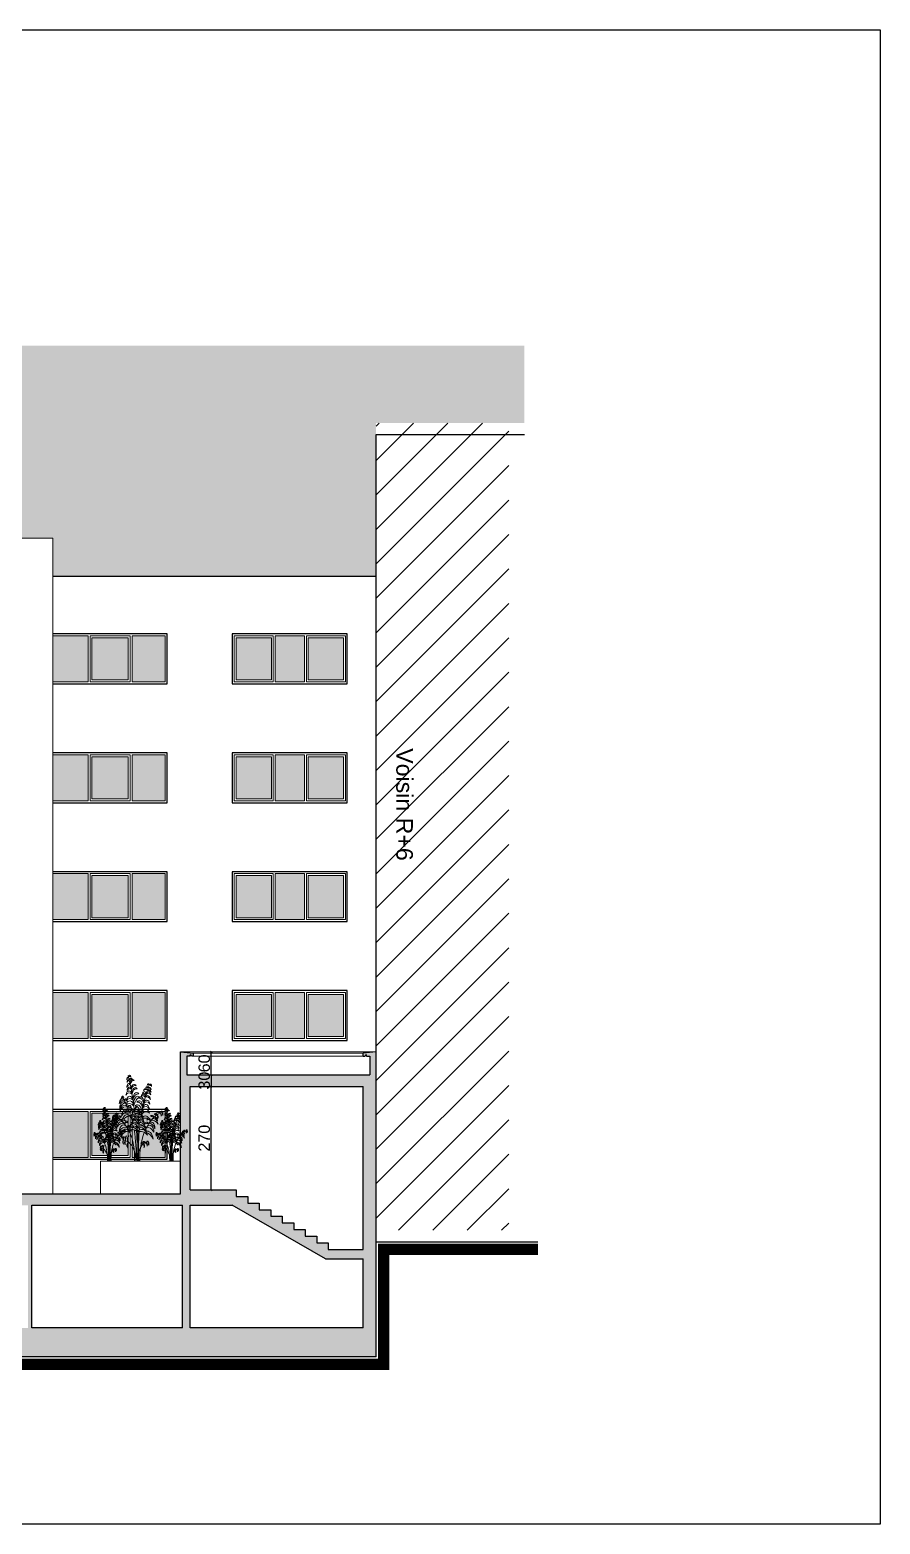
# Model space of a CAD drawing. Header units: millimetres. Extents: x 2804 to 3317, y 6834 to 7064.
# Drawn here: x 3050.51 to 3072.69, y 6985.87 to 7024.84 of the extents above; entities that cross this region are included whole.
import ezdxf

# ---------------------------------------------------------------- set-up
doc = ezdxf.new("R2010")
doc.units = ezdxf.units.MM
doc.header["$PDMODE"] = 1
for name, color, linetype, lineweight in [('cotation', 3, 'Continuous', 30), ('PREMER PLAN', 82, 'Continuous', 0), ('TopoAlt_T', 3, 'Continuous', 30), ('zin fenetre', 141, 'Continuous', 15), ('zin fin', 6, 'Continuous', 9), ('zin menuiserie', 150, 'Continuous', 5), ('Zin mur', 30, 'Continuous', 30)]:
    doc.layers.add(name, color=color, linetype=linetype, lineweight=lineweight)
doc.layers.add('zin hatch mur', color=8, linetype='Continuous')
doc.layers.add('zin texte', color=33, linetype='Continuous')
doc.styles.add('ARIAL', font='arial.ttf')
doc.styles.get("Standard").update_dxf_attribs({"font": 'arial.ttf'})
doc.dimstyles.new('cotation 100', dxfattribs={"dimtxt": 0.2, "dimasz": 0.04, "dimexe": 0, "dimexo": 0, "dimgap": 0.03, "dimtad": 1, "dimdec": 0, "dimlfac": 100, "dimdsep": 46, "dimtxsty": 'ARIAL', "dimblk": 'OBLIQUE', "dimcen": 0.09, "dimse1": 1, "dimse2": 1, "dimclrd": 256, "dimclre": 256, "dimclrt": 256, "dimadec": 3, "dimazin": 2, "dimtfac": 1, "dimtdec": 0, "dimtofl": 0, "dimtmove": 1, "dimatfit": 3, "dimfxl": 0, "dimtolj": 1, "dimtzin": 0, "dimlwd": -1, "dimlwe": -1, "dimarcsym": 0})

# ---------------------------------------------------------------- blocks, each defined once
blk = doc.blocks.new('BUIS2-EL')
at = {"color": 0, "linetype": 'ByBlock'}
blk.add_line((-0.203, 0.718), (-0.181, 0.703), dxfattribs=at)
for centre, radius, start, end in [((-0.173, 0.967), 0.0234, 68.5001, 208.6115), ((-0.159, 0.876), 0.0368, 43.6847, 192.4915), ((-0.137, 0.835), 0.0663, 85.7421, 150.4341), ((-0.153, 0.949), 0.0411, 106.1603, 170.9512), ((-0.165, 0.931), 0.0265, 59.668, 188.423), ((-0.14, 0.895), 0.0596, 100.4127, 147.6783), ((-0.151, 0.831), 0.0405, 28.2731, 177.08), ((-2.444, 0.09), 2.45, 10.3718, 21.9389), ((-0.14, 0.986), 0.0247, 24.0368, 175.2038), ((-0.131, 0.932), 0.0654, 78.1749, 121.0657), ((-0.116, 0.939), 0.0386, 52.227, 157.1593), ((-0.102, 0.887), 0.083, 83.0677, 126.3186), ((-0.085, 0.913), 0.0485, 50.9154, 193.8024), ((-0.063, 0.878), 0.0734, 83.5691, 161.1487), ((-0.056, 0.844), 0.0589, 48.6916, 173.6596), ((-0.037, 0.794), 0.0965, 78.434, 143.9172), ((1.455, 0.153), 1.426, 148.4487, 163.1879), ((0.194, 0.853), 0.0265, 23.4908, 152.2458), ((0.193, 0.81), 0.0596, 64.2355, 111.5012), ((0.22, 0.887), 0.0234, 32.3229, 172.4343), ((0.226, 0.861), 0.0411, 69.9831, 134.774), ((0.238, 0.831), 0.0386, 16.0498, 120.9822), ((0.258, 0.883), 0.0247, 347.8597, 139.0266), ((0.234, 0.834), 0.0654, 41.9977, 84.8886), ((-0.285, 0.679), 0.0569, 46.5081, 177.702), ((-0.249, 0.593), 0.128, 88.2099, 136.0002), ((-0.263, 0.633), 0.0693, 45.3982, 188.2853), ((-0.263, 0.726), 0.0445, 120.9496, 173.7809), ((-0.399, 0.813), 0.123, 318.1235, 336.607), ((-0.275, 0.747), 0.0202, 12.5265, 124.0418), ((-0.305, 0.671), 0.0954, 58.2072, 78.3611), ((-0.951, 0.109), 0.934, 33.6332, 44.5595), ((-0.219, 0.683), 0.053, 68.4883, 125.8552), ((-0.265, 0.546), 0.18, 71.366, 85.5056), ((-0.141, 0.628), 0.0846, 14.616, 155.4982), ((-0.153, 0.765), 0.0624, 23.0229, 165.91), ((-0.149, 0.711), 0.0944, 55.6767, 133.2562), ((-0.141, 0.696), 0.0693, 23.0229, 165.91), ((-0.136, 0.636), 0.105, 55.6767, 133.2562), ((-0.14, 0.782), 0.0729, 70.3305, 135.0226), ((-0.035, 0.804), 0.0624, 50.9154, 193.8024), ((-0.007, 0.759), 0.0944, 83.5691, 161.1487), ((-0.01, 0.74), 0.0693, 50.9154, 193.8024), ((0.022, 0.689), 0.105, 83.5691, 161.1487), ((0.02, 0.681), 0.0846, 61.3272, 202.2094), ((0.08, 0.613), 0.144, 98.0574, 165.4792), ((0.042, 0.644), 0.0693, 346.8458, 129.7328), ((0.011, 0.594), 0.105, 19.4995, 97.079), ((0.07, 0.697), 0.0624, 346.8458, 129.7328), ((0.042, 0.651), 0.0944, 19.4995, 97.079), ((0.121, 0.749), 0.0405, 7.5075, 156.3144), ((0.114, 0.698), 0.0729, 49.565, 114.257), ((0.141, 0.783), 0.0368, 7.5075, 156.3144), ((0.135, 0.737), 0.0663, 49.565, 114.257), ((0.171, 0.798), 0.0558, 50.9567, 142.0458), ((0.179, 0.727), 0.118, 76.6833, 116.3191), ((0.188, 0.659), 0.0624, 14.7382, 157.6252), ((0.185, 0.605), 0.0944, 47.392, 124.9715), ((0.205, 0.714), 0.0589, 12.5144, 137.4824), ((0.191, 0.662), 0.0965, 42.2568, 107.7401), ((0.223, 0.769), 0.0485, 14.7382, 157.6252), ((0.22, 0.728), 0.0734, 47.392, 124.9715), ((0.226, 0.787), 0.0574, 29.2779, 110.3739), ((0.433, 1.353), 0.56, 246.003, 253.6488), ((0.219, 0.781), 0.083, 46.8905, 90.1414), ((-0.429, 0.512), 0.0445, 149.3181, 202.1493), ((-0.59, 0.524), 0.123, 346.4919, 4.9755), ((-0.413, 0.472), 0.0569, 46.5081, 177.702), ((-0.45, 0.525), 0.0202, 40.8949, 152.4102), ((-0.44, 0.443), 0.0954, 86.5756, 106.7295), ((-0.529, 0.055), 0.484, 354.7797, 82.6513), ((-0.341, 0.505), 0.0336, 20.4187, 166.5772), ((-0.338, 0.451), 0.072, 67.0062, 119.9897), ((-0.236, 0.58), 0.105, 78.052, 155.6315), ((-0.242, 0.579), 0.0841, 42.5176, 167.4856), ((-0.222, 0.504), 0.138, 72.2599, 137.7432), ((-0.213, 0.525), 0.0868, 84.4259, 175.3339), ((-0.189, 0.438), 0.145, 71.2702, 139.6419), ((-0.186, 0.435), 0.118, 55.5261, 145.4817), ((-0.146, 0.326), 0.209, 82.5276, 122.1155), ((-0.139, 0.513), 0.118, 35.9389, 144.6487), ((-0.139, 0.397), 0.209, 62.9404, 117.6472), ((-0.148, 0.537), 0.144, 51.3462, 118.7679), ((-0.146, 0.623), 0.0368, 10.6845, 159.4913), ((-0.15, 0.577), 0.0663, 52.7419, 117.4339), ((-0.213, 0.525), 0.0868, 35.5782, 62.9493), ((-0.951, 0.109), 0.934, 22.7308, 32.041), ((-0.108, 0.563), 0.0368, 10.6845, 159.4913), ((-0.112, 0.517), 0.0663, 52.7419, 117.4339), ((-0.085, 0.52), 0.0368, 10.6845, 159.4913), ((-0.089, 0.474), 0.0663, 52.7419, 117.4339), ((-0.007, 0.495), 0.0448, 24.4979, 146.9087), ((-0.013, 0.427), 0.0978, 62.0339, 109.3727), ((0.074, 0.581), 0.118, 141.866, 179.4677), ((0.09, 0.54), 0.141, 129.6209, 162.333), ((0.001, 0.526), 0.0472, 32.6241, 141.3338), ((-0.002, 0.479), 0.0834, 59.6255, 114.3323), ((0.007, 0.583), 0.0846, 347.8896, 119.321), ((-0.053, 0.515), 0.144, 27.2397, 82.5908), ((-2.444, 0.09), 2.45, 9.906, 10.1779), ((0.018, 0.565), 0.0354, 50.7346, 141.3338), ((0.016, 0.531), 0.0626, 70.9842, 114.3323), ((1.269, 0.299), 1.254, 167.527, 183.2337), ((0.051, 0.576), 0.0202, 63.2426, 174.7578), ((0.091, 0.504), 0.0954, 108.9232, 129.0771), ((0.074, 0.471), 0.0589, 24.3555, 133.0653), ((0.067, 0.514), 0.0456, 19.9895, 126.0792), ((0.047, 0.448), 0.104, 52.4915, 93.5771), ((0.061, 0.565), 0.0202, 63.2426, 174.7578), ((0.101, 0.493), 0.0954, 108.9232, 129.0771), ((1.269, 0.299), 1.254, 166.8337, 167.0764), ((0.059, 0.583), 0.0111, 1.5455, 170.8062), ((0.052, 0.542), 0.0445, 13.5034, 66.3347), ((0.176, 0.646), 0.123, 210.6773, 229.1608), ((1.455, 0.153), 1.426, 164.0715, 164.7125), ((0.168, 0.532), 0.0846, 25.15, 156.8281), ((0.177, 0.441), 0.144, 61.8802, 125.433), ((0.163, 0.44), 0.0978, 48.0473, 124.0566), ((0.174, 0.602), 0.0693, 14.7382, 157.6252), ((0.17, 0.543), 0.105, 47.392, 124.9715), ((0.591, 0.056), 0.534, 100.0111, 141.7818), ((0.291, 0.486), 0.0574, 42.0299, 123.1259), ((0.369, 1.084), 0.56, 258.755, 266.4008), ((0.345, 0.47), 0.0558, 10.358, 101.4471), ((0.305, 0.411), 0.118, 36.0847, 75.7205), ((0.363, 0.544), 0.0247, 10.241, 161.4079), ((0.359, 0.49), 0.0654, 64.379, 107.2699), ((0.412, 0.553), 0.0359, 26.1398, 137.0714), ((0.402, 0.482), 0.0974, 63.9268, 99.2843), ((0.36, 0.518), 0.0411, 343.8351, 48.6259), ((0.386, 0.525), 0.0234, 306.1748, 86.2862), ((0.455, 0.55), 0.0215, 312.3886, 118.4875), ((0.441, 0.541), 0.0288, 347.5765, 83.2995), ((0.48, 0.573), 0.0202, 27.5898, 139.1051), ((0.47, 0.491), 0.0954, 73.2705, 93.4244), ((0.621, 0.572), 0.123, 175.0245, 193.5081), ((0.46, 0.56), 0.0445, 337.8507, 30.6819), ((-0.378, 0.385), 0.128, 88.2099, 136.0002), ((-0.358, 0.437), 0.0693, 45.3982, 188.2853), ((-0.331, 0.383), 0.105, 78.052, 155.6315), ((-0.304, 0.387), 0.0841, 42.5176, 167.4856), ((-0.284, 0.313), 0.138, 72.2599, 137.7432), ((-0.259, 0.35), 0.0846, 36.9913, 177.8734), ((-0.232, 0.263), 0.144, 73.7215, 141.1432), ((-0.27, 0.451), 0.053, 30.5815, 138.8563), ((-0.283, 0.308), 0.18, 70.9311, 98.5068), ((-0.216, 0.298), 0.0868, 35.5782, 175.3339), ((-0.192, 0.211), 0.145, 71.2702, 139.6419), ((-0.205, 0.439), 0.0368, 23.6856, 172.4925), ((-0.199, 0.394), 0.0663, 65.743, 130.435), ((-0.162, 0.397), 0.0301, 47.2752, 171.5055), ((-0.166, 0.377), 0.0353, 25.6252, 136.9856), ((-0.083, 0.286), 0.118, 32.6241, 141.3338), ((-0.09, 0.169), 0.209, 59.6255, 114.3323), ((-0.07, 0.347), 0.101, 28.1379, 145.8199), ((-0.076, 0.233), 0.188, 59.6255, 114.3323), ((-0.128, 0.359), 0.02, 144.0136, 210.1665), ((-0.123, 0.342), 0.0233, 49.8772, 162.7523), ((-0.162, 0.397), 0.0301, 353.5292, 28.4174), ((-0.128, 0.359), 0.02, 2.463, 58.8373), ((-0.046, 0.4), 0.0825, 32.6241, 141.3338), ((-0.051, 0.318), 0.146, 59.6255, 114.3323), ((-0.032, 0.441), 0.0707, 32.6241, 141.3338), ((-0.035, 0.371), 0.125, 59.6255, 114.3323), ((-0.951, 0.109), 0.934, 21.2426, 22.0818), ((-0.951, 0.109), 0.934, 18.2923, 19.4747), ((-0.951, 0.109), 0.934, 353.9769, 16.5621), ((-2.444, 0.09), 2.45, 9.1499, 9.5346), ((-2.444, 0.09), 2.45, 8.0523, 8.7235), ((-2.444, 0.09), 2.45, 6.7654, 7.5041), ((-2.444, 0.09), 2.45, 358.1531, 6.3649), ((0.096, 0.263), 0.118, 24.3555, 133.0653), ((0.074, 0.149), 0.209, 51.357, 106.0638), ((0.091, 0.317), 0.106, 24.3555, 133.0653), ((0.07, 0.214), 0.188, 51.357, 106.0638), ((0.073, 0.378), 0.0825, 18.2828, 126.9925), ((0.011, 0.179), 0.266, 58.0112, 87.2641), ((0.076, 0.427), 0.0707, 24.3555, 133.0653), ((0.062, 0.359), 0.125, 51.357, 106.0638), ((1.455, 0.153), 1.426, 171.8589, 185.7198), ((0.062, 0.413), 0.104, 51.357, 106.0638), ((1.455, 0.153), 1.426, 169.9983, 171.2795), ((1.455, 0.153), 1.426, 168.3834, 169.3671), ((1.455, 0.153), 1.426, 166.5994, 167.5651), ((1.455, 0.153), 1.426, 165.2304, 166.0157), ((0.147, 0.39), 0.0301, 168.9446, 194.4798), ((0.151, 0.345), 0.168, 71.4489, 101.4296), ((0.151, 0.37), 0.0353, 138.4927, 159.9599), ((0.147, 0.39), 0.0301, 122.0424, 122.9399), ((0.187, 0.412), 0.053, 41.1437, 149.4185), ((0.2, 0.268), 0.18, 81.4932, 109.0689), ((0.147, 0.39), 0.0301, 8.4945, 96.0523), ((0.151, 0.37), 0.0353, 43.0144, 93.6211), ((0.591, 0.056), 0.534, 143.0788, 144.6454), ((0.2, 0.242), 0.118, 11.5573, 105.4123), ((0.245, 0.344), 0.0846, 2.1266, 143.0087), ((0.217, 0.257), 0.144, 38.8568, 106.2785), ((0.228, 0.474), 0.0368, 7.5075, 156.3144), ((0.221, 0.429), 0.0663, 49.565, 114.257), ((0.276, 0.397), 0.0693, 351.7147, 134.6018), ((0.249, 0.344), 0.105, 24.3685, 101.948), ((0.326, 0.422), 0.0841, 12.5144, 137.4824), ((0.306, 0.348), 0.138, 42.2568, 107.7401), ((-0.254, 0.232), 0.0234, 121.4262, 261.5376), ((-0.25, 0.27), 0.0247, 76.963, 228.1299), ((-0.228, 0.237), 0.0411, 159.0864, 223.8773), ((-0.201, 0.245), 0.0654, 131.101, 173.9918), ((-0.259, 0.018), 0.234, 8.4073, 91.7387), ((-0.213, 0.225), 0.0265, 112.5941, 241.3491), ((-0.17, 0.223), 0.0596, 153.3388, 200.6045), ((-0.19, 0.269), 0.0386, 105.1531, 210.0855), ((-0.141, 0.248), 0.083, 135.9938, 179.2447), ((-0.159, 0.195), 0.0368, 96.6108, 245.4177), ((-0.148, 0.267), 0.0388, 103.8415, 246.7285), ((-0.113, 0.188), 0.0663, 138.6682, 203.3603), ((-0.114, 0.264), 0.0588, 136.4952, 214.0748), ((0.216, 0.033), 0.202, 87.9392, 186.0875), ((0.591, 0.056), 0.534, 147.1691, 184.8369), ((0.099, 0.208), 0.0247, 10.241, 161.4079), ((0.095, 0.153), 0.0654, 64.379, 107.2699), ((0.138, 0.205), 0.0359, 26.1398, 137.0714), ((0.128, 0.134), 0.0974, 63.9268, 99.2843), ((0.122, 0.189), 0.0234, 306.1748, 86.2862), ((0.096, 0.181), 0.0411, 343.8351, 48.6259), ((0.153, 0.136), 0.209, 91.8896, 93.2656), ((0.181, 0.202), 0.0215, 312.3886, 118.4875), ((0.167, 0.193), 0.0288, 347.5765, 83.2995), ((0.153, 0.136), 0.209, 38.5588, 81.4224), ((0.206, 0.225), 0.0202, 27.5898, 139.1051), ((0.196, 0.143), 0.0954, 73.2705, 93.4244), ((0.346, 0.224), 0.123, 175.0245, 193.5081), ((0.186, 0.212), 0.0445, 337.8507, 30.6819)]:
    blk.add_arc(centre, radius, start, end, dxfattribs=at)
blk = doc.blocks.new('PLANT1CO')
at = {"xscale": 45, "yscale": 75, "zscale": 45}
blk.add_blockref('BUIS2-EL', (-2.6, -0.8), dxfattribs=at)
blk = doc.blocks.new('_Oblique')
at = {"color": 0, "linetype": 'ByBlock', "lineweight": -2}
blk.add_line((-0.5, -0.5), (0.5, 0.5), dxfattribs=at)
blk = doc.blocks.new('*D541')
at = {"layer": 'cotation', "transparency": 16777216}
blk.add_line((3055.243, 6994.587), (3055.243, 6997.287), dxfattribs=at)
at = {"layer": 'Defpoints', "color": 0, "transparency": 16777216}
for p in [(3055.243, 6997.287), (3056.123, 6997.287), (3055.292, 6994.587)]:
    blk.add_point(p, dxfattribs=at)
at = {"layer": 'cotation', "transparency": 16777216, "xscale": 0.04, "yscale": 0.04, "zscale": 0.04}
for p, rotation in [((3055.243, 6997.287), 90), ((3055.243, 6994.587), 270)]:
    blk.add_blockref('_Oblique', p, dxfattribs=dict(at, rotation=rotation))
at = {"layer": 'cotation', "transparency": 16777216, "insert": (3055.06, 6995.937), "char_height": 0.3, "attachment_point": 5, "rotation": 90, "style": 'ARIAL'}
blk.add_mtext('\\A1;270', dxfattribs=at)
blk = doc.blocks.new('*D542')
at = {"layer": 'cotation', "transparency": 16777216}
blk.add_line((3055.243, 6997.587), (3055.243, 6998.187), dxfattribs=at)
at = {"layer": 'Defpoints', "color": 0, "transparency": 16777216}
for p in [(3055.243, 6998.187), (3055.632, 6998.187), (3055.632, 6997.587)]:
    blk.add_point(p, dxfattribs=at)
at = {"layer": 'cotation', "transparency": 16777216, "xscale": 0.04, "yscale": 0.04, "zscale": 0.04}
for p, rotation in [((3055.243, 6998.187), 90), ((3055.243, 6997.587), 270)]:
    blk.add_blockref('_Oblique', p, dxfattribs=dict(at, rotation=rotation))
at = {"layer": 'cotation', "transparency": 16777216, "insert": (3055.06, 6997.887), "char_height": 0.3, "attachment_point": 5, "rotation": 90, "style": 'ARIAL'}
blk.add_mtext('\\A1;60', dxfattribs=at)
blk = doc.blocks.new('*D946')
at = {"layer": 'cotation', "transparency": 16777216}
blk.add_line((3055.243, 6997.587), (3055.243, 6997.287), dxfattribs=at)
at = {"layer": 'Defpoints', "color": 0, "transparency": 16777216}
for p in [(3055.632, 6997.587), (3054.692, 6997.287), (3055.243, 6997.287)]:
    blk.add_point(p, dxfattribs=at)
at = {"layer": 'cotation', "transparency": 16777216, "xscale": 0.04, "yscale": 0.04, "zscale": 0.04}
for p, rotation in [((3055.243, 6997.587), 90), ((3055.243, 6997.287), 270)]:
    blk.add_blockref('_Oblique', p, dxfattribs=dict(at, rotation=rotation))
at = {"layer": 'cotation', "transparency": 16777216, "insert": (3055.06, 6997.437), "char_height": 0.3, "attachment_point": 5, "rotation": 90, "style": 'ARIAL'}
blk.add_mtext('\\A1;30', dxfattribs=at)

msp = doc.modelspace()

# ---------------------------------------------------------------- hatches: boundary and pattern name
at = {"layer": 'cotation'}
h = msp.add_hatch(color=256, dxfattribs=at)
h.dxf.hatch_style = 1
h.set_gradient(color1=(213, 218, 220), tint=1, name='CURVED')
h.paths.add_polyline_path([(3059.541, 7010.587), (3059.541, 7014.587), (3063.411, 7014.587), (3063.411, 7016.603), (3029.587, 7016.603), (3029.587, 7003.014), (3035.204, 7003.014), (3035.204, 7010.587), (3043.033, 7010.587), (3043.033, 7011.587), (3051.114, 7011.587), (3051.114, 7010.587)])
at = {"layer": 'zin fenetre'}
h = msp.add_hatch(color=123, dxfattribs=at)
h.dxf.hatch_style = 1
h.set_gradient(color1=(98, 178, 178), color2=(184, 237, 255), tint=1, name='INVCURVED')
h.paths.add_polyline_path([(3058.691, 7008.987), (3057.773, 7008.987), (3057.773, 7007.887), (3058.691, 7007.887)])
h.paths.add_polyline_path([(3057.673, 7009.037), (3056.91, 7009.037), (3056.91, 7007.837), (3057.673, 7007.837)])
h.paths.add_polyline_path([(3056.81, 7008.987), (3055.891, 7008.987), (3055.891, 7007.887), (3056.81, 7007.887)])
h.paths.add_polyline_path([(3053.075, 7008.987), (3052.131, 7008.987), (3052.131, 7007.887), (3053.075, 7007.887)])
h.paths.add_polyline_path([(3052.031, 7009.037), (3051.114, 7009.037), (3051.114, 7007.837), (3052.031, 7007.837)])
h.paths.add_polyline_path([(3054.041, 7007.837), (3054.041, 7009.037), (3053.175, 7009.037), (3053.175, 7007.837)])
h = msp.add_hatch(color=123, dxfattribs=at)
h.dxf.hatch_style = 1
h.set_gradient(color1=(98, 178, 178), color2=(184, 237, 255), tint=1, name='INVCURVED')
h.paths.add_polyline_path([(3058.691, 7005.887), (3057.773, 7005.887), (3057.773, 7004.787), (3058.691, 7004.787)])
h.paths.add_polyline_path([(3057.673, 7005.937), (3056.91, 7005.937), (3056.91, 7004.737), (3057.673, 7004.737)])
h.paths.add_polyline_path([(3056.81, 7005.887), (3055.911, 7005.887), (3055.911, 7004.787), (3056.81, 7004.787)])
h.paths.add_polyline_path([(3054.041, 7005.937), (3053.175, 7005.937), (3053.175, 7004.737), (3054.041, 7004.737)])
h.paths.add_polyline_path([(3053.075, 7005.887), (3052.131, 7005.887), (3052.131, 7004.787), (3053.075, 7004.787)])
h.paths.add_polyline_path([(3052.031, 7005.937), (3051.114, 7005.937), (3051.114, 7004.737), (3052.031, 7004.737)])
h = msp.add_hatch(color=123, dxfattribs=at)
h.dxf.hatch_style = 1
h.set_gradient(color1=(98, 178, 178), color2=(184, 237, 255), tint=1, name='INVCURVED')
h.paths.add_polyline_path([(3058.691, 7002.787), (3057.773, 7002.787), (3057.773, 7001.687), (3058.691, 7001.687)])
h.paths.add_polyline_path([(3057.673, 7002.837), (3056.91, 7002.837), (3056.91, 7001.637), (3057.673, 7001.637)])
h.paths.add_polyline_path([(3056.81, 7002.787), (3055.891, 7002.787), (3055.891, 7001.687), (3056.81, 7001.687)])
h.paths.add_polyline_path([(3054.041, 7002.837), (3053.175, 7002.837), (3053.175, 7001.637), (3054.041, 7001.637)])
h.paths.add_polyline_path([(3053.075, 7002.787), (3052.131, 7002.787), (3052.131, 7001.687), (3053.075, 7001.687)])
h.paths.add_polyline_path([(3052.031, 7002.837), (3051.114, 7002.837), (3051.114, 7001.637), (3052.031, 7001.637)])
h = msp.add_hatch(color=123, dxfattribs=at)
h.dxf.hatch_style = 1
h.set_gradient(color1=(98, 178, 178), color2=(184, 237, 255), tint=1, name='INVCURVED')
h.paths.add_polyline_path([(3058.691, 6999.687), (3057.773, 6999.687), (3057.773, 6998.587), (3058.691, 6998.587)])
h.paths.add_polyline_path([(3057.673, 6999.737), (3056.91, 6999.737), (3056.91, 6998.537), (3057.673, 6998.537)])
h.paths.add_polyline_path([(3055.891, 6998.587), (3056.81, 6998.587), (3056.81, 6999.687), (3055.891, 6999.687)])
h.paths.add_polyline_path([(3054.041, 6999.737), (3053.175, 6999.737), (3053.175, 6998.537), (3054.041, 6998.537)])
h.paths.add_polyline_path([(3052.131, 6998.587), (3053.075, 6998.587), (3053.075, 6999.687), (3052.131, 6999.687)])
h.paths.add_polyline_path([(3052.031, 6999.737), (3051.114, 6999.737), (3051.114, 6998.537), (3052.031, 6998.537)])
h.paths.add_polyline_path([(3052.031, 6996.637), (3051.114, 6996.637), (3051.114, 6995.437), (3052.031, 6995.437)])
h.paths.add_polyline_path([(3052.131, 6996.587), (3053.075, 6996.587), (3053.075, 6995.487), (3052.131, 6995.487)])
h.paths.add_polyline_path([(3054.041, 6996.637), (3053.175, 6996.637), (3053.175, 6995.437), (3054.041, 6995.437)])
at = {"layer": 'zin fin'}
h = msp.add_hatch(dxfattribs=at)
h.set_pattern_fill('ANSI31', color=256, scale=0.2)
h.set_pattern_definition([(45, (176.6154, -319.9305), (-0.449012806, 0.449012806), [])])
h.paths.add_polyline_path([(3063, 7014.587), (3059.541, 7014.587), (3059.541, 6993.537), (3063, 6993.537)])
at = {"layer": 'zin hatch mur'}
h = msp.add_hatch(color=256, dxfattribs=at)
h.dxf.hatch_style = 1
h.paths.add_polyline_path([(3054.692, 6994.587), (3054.692, 6997.287), (3059.206, 6997.287), (3059.206, 6993.037), (3058.292, 6993.037), (3058.292, 6993.21), (3057.992, 6993.21), (3057.992, 6993.382), (3057.692, 6993.382), (3057.692, 6993.554), (3057.392, 6993.554), (3057.392, 6993.726), (3057.092, 6993.726), (3057.092, 6993.899), (3056.792, 6993.899), (3056.792, 6994.071), (3056.492, 6994.071), (3056.492, 6994.243), (3056.192, 6994.243), (3056.192, 6994.415), (3055.892, 6994.415), (3055.892, 6994.587)], flags=16)
h.paths.add_polyline_path([(3054.692, 6994.187), (3055.786, 6994.187), (3058.225, 6992.787), (3059.206, 6992.787), (3059.206, 6990.987), (3054.692, 6990.987)], flags=16)
h.paths.add_polyline_path([(3054.492, 6994.187), (3054.492, 6990.987), (3050.561, 6990.987), (3050.561, 6994.187)], flags=16)
h.paths.add_polyline_path([(3042.098, 6994.487), (3040.178, 6994.487), (3040.178, 6997.287), (3042.098, 6997.287)], flags=16)
h.paths.add_polyline_path([(3042.011, 6997.587), (3040.311, 6997.587), (3040.311, 7000.387), (3042.011, 7000.387)], flags=16)
h.paths.add_polyline_path([(3042.011, 7000.687), (3040.311, 7000.687), (3040.311, 7003.487), (3042.011, 7003.487)], flags=16)
h.paths.add_polyline_path([(3040.161, 6993.087), (3040.161, 6990.987), (3035.587, 6990.987), (3035.587, 6993.087)], flags=16)
h.paths.add_polyline_path([(3042.011, 7003.787), (3040.311, 7003.787), (3040.311, 7006.587), (3042.011, 7006.587)], flags=16)
edge = h.paths.add_edge_path()
edge.add_line((3040.078, 6993.387), (3035.204, 6993.387))
edge.add_line((3035.204, 6993.387), (3035.204, 6990.237))
edge.add_line((3035.204, 6990.237), (3059.541, 6990.237))
edge.add_line((3059.541, 6990.237), (3059.541, 6998.187))
edge.add_line((3059.541, 6998.187), (3059.207, 6998.15))
edge.add_line((3059.207, 6998.15), (3059.207, 6998.075))
edge.add_line((3059.207, 6998.075), (3059.257, 6998.075))
edge.add_arc((3059.292, 6998.075), 0.035, 90, 180, ccw=False)
edge.add_line((3059.292, 6998.11), (3059.292, 6998.075))
edge.add_line((3059.292, 6998.075), (3059.382, 6998.075))
edge.add_line((3059.382, 6998.075), (3059.382, 6997.587))
edge.add_line((3059.382, 6997.587), (3054.601, 6997.587))
edge.add_line((3054.601, 6997.587), (3054.601, 6998.075))
edge.add_line((3054.601, 6998.075), (3054.691, 6998.075))
edge.add_line((3054.691, 6998.075), (3054.691, 6998.11))
edge.add_arc((3054.691, 6998.075), 0.035, 0, 90, ccw=False)
edge.add_line((3054.726, 6998.075), (3054.776, 6998.075))
edge.add_line((3054.776, 6998.075), (3054.776, 6998.15))
edge.add_line((3054.776, 6998.15), (3054.442, 6998.187))
edge.add_line((3054.442, 6998.187), (3054.442, 6994.487))
edge.add_line((3054.442, 6994.487), (3049.395, 6994.487))
edge.add_line((3049.395, 6994.487), (3049.395, 6994.587))
edge.add_line((3049.395, 6994.587), (3049.195, 6994.587))
edge.add_line((3049.195, 6994.587), (3049.195, 6994.187))
edge.add_line((3049.195, 6994.187), (3050.461, 6994.187))
edge.add_line((3050.461, 6994.187), (3050.461, 6990.987))
edge.add_line((3050.461, 6990.987), (3040.261, 6990.987))
edge.add_line((3040.261, 6990.987), (3040.261, 6994.187))
edge.add_line((3040.261, 6994.187), (3048.195, 6994.187))
edge.add_line((3048.195, 6994.187), (3048.195, 6995.187))
edge.add_line((3048.195, 6995.187), (3049.395, 6995.187))
edge.add_line((3049.395, 6995.187), (3049.395, 6995.337))
edge.add_line((3049.395, 6995.337), (3047.895, 6995.337))
edge.add_line((3047.895, 6995.337), (3047.895, 6995.237))
edge.add_line((3047.895, 6995.237), (3047.995, 6995.237))
edge.add_line((3047.995, 6995.237), (3047.995, 6994.487))
edge.add_line((3047.995, 6994.487), (3045.386, 6994.487))
edge.add_line((3045.386, 6994.487), (3045.386, 6995.237))
edge.add_line((3045.386, 6995.237), (3045.486, 6995.237))
edge.add_line((3045.486, 6995.237), (3045.486, 6995.337))
edge.add_line((3045.486, 6995.337), (3045.286, 6995.337))
edge.add_line((3045.286, 6995.337), (3045.286, 6995.387))
edge.add_line((3045.286, 6995.387), (3044.936, 6995.387))
edge.add_line((3044.936, 6995.387), (3044.936, 6994.487))
edge.add_line((3044.936, 6994.487), (3042.198, 6994.487))
edge.add_line((3042.198, 6994.487), (3042.198, 6997.287))
edge.add_line((3042.198, 6997.287), (3044.936, 6997.287))
edge.add_line((3044.936, 6997.287), (3044.936, 6996.687))
edge.add_line((3044.936, 6996.687), (3045.286, 6996.687))
edge.add_line((3045.286, 6996.687), (3045.286, 6998.487))
edge.add_line((3045.286, 6998.487), (3044.936, 6998.487))
edge.add_line((3044.936, 6998.487), (3044.936, 6997.587))
edge.add_line((3044.936, 6997.587), (3042.111, 6997.587))
edge.add_line((3042.111, 6997.587), (3042.111, 7000.387))
edge.add_line((3042.111, 7000.387), (3044.936, 7000.387))
edge.add_line((3044.936, 7000.387), (3044.936, 6999.787))
edge.add_line((3044.936, 6999.787), (3045.286, 6999.787))
edge.add_line((3045.286, 6999.787), (3045.286, 7001.587))
edge.add_line((3045.286, 7001.587), (3044.936, 7001.587))
edge.add_line((3044.936, 7001.587), (3044.936, 7000.687))
edge.add_line((3044.936, 7000.687), (3042.111, 7000.687))
edge.add_line((3042.111, 7000.687), (3042.111, 7003.487))
edge.add_line((3042.111, 7003.487), (3044.936, 7003.487))
edge.add_line((3044.936, 7003.487), (3044.936, 7002.887))
edge.add_line((3044.936, 7002.887), (3045.286, 7002.887))
edge.add_line((3045.286, 7002.887), (3045.286, 7004.687))
edge.add_line((3045.286, 7004.687), (3044.936, 7004.687))
edge.add_line((3044.936, 7004.687), (3044.936, 7003.787))
edge.add_line((3044.936, 7003.787), (3042.111, 7003.787))
edge.add_line((3042.111, 7003.787), (3042.111, 7006.587))
edge.add_line((3042.111, 7006.587), (3044.936, 7006.587))
edge.add_line((3044.936, 7006.587), (3044.936, 7005.987))
edge.add_line((3044.936, 7005.987), (3045.286, 7005.987))
edge.add_line((3045.286, 7005.987), (3045.286, 7008.087))
edge.add_line((3045.286, 7008.087), (3044.952, 7008.05))
edge.add_line((3044.952, 7008.05), (3044.952, 7007.975))
edge.add_line((3044.952, 7007.975), (3045.002, 7007.975))
edge.add_arc((3045.037, 7007.975), 0.035, 90, 180, ccw=False)
edge.add_line((3045.037, 7008.01), (3045.037, 7007.975))
edge.add_line((3045.037, 7007.975), (3045.127, 7007.975))
edge.add_line((3045.127, 7007.975), (3045.127, 7006.887))
edge.add_line((3045.127, 7006.887), (3035.364, 7006.887))
edge.add_line((3035.364, 7006.887), (3035.364, 7007.975))
edge.add_line((3035.364, 7007.975), (3035.454, 7007.975))
edge.add_line((3035.454, 7007.975), (3035.454, 7008.01))
edge.add_arc((3035.454, 7007.975), 0.035, 0, 90, ccw=False)
edge.add_line((3035.489, 7007.975), (3035.539, 7007.975))
edge.add_line((3035.539, 7007.975), (3035.539, 7008.05))
edge.add_line((3035.539, 7008.05), (3035.204, 7008.087))
edge.add_line((3035.204, 7008.087), (3035.204, 7006.587))
edge.add_line((3035.204, 7006.587), (3040.211, 7006.587))
edge.add_line((3040.211, 7006.587), (3040.211, 7003.787))
edge.add_line((3040.211, 7003.787), (3035.904, 7003.787))
edge.add_line((3035.904, 7003.787), (3035.904, 7003.887))
edge.add_line((3035.904, 7003.887), (3035.654, 7003.887))
edge.add_line((3035.654, 7003.887), (3035.654, 7003.487))
edge.add_line((3035.654, 7003.487), (3040.211, 7003.487))
edge.add_line((3040.211, 7003.487), (3040.211, 7000.687))
edge.add_line((3040.211, 7000.687), (3035.904, 7000.687))
edge.add_line((3035.904, 7000.687), (3035.904, 7000.787))
edge.add_line((3035.904, 7000.787), (3035.654, 7000.787))
edge.add_line((3035.654, 7000.787), (3035.654, 7000.387))
edge.add_line((3035.654, 7000.387), (3040.211, 7000.387))
edge.add_line((3040.211, 7000.387), (3040.211, 6997.587))
edge.add_line((3040.211, 6997.587), (3035.904, 6997.587))
edge.add_line((3035.904, 6997.587), (3035.904, 6997.687))
edge.add_line((3035.904, 6997.687), (3035.654, 6997.687))
edge.add_line((3035.654, 6997.687), (3035.654, 6997.287))
edge.add_line((3035.654, 6997.287), (3040.078, 6997.287))
edge.add_line((3040.078, 6997.287), (3040.078, 6993.387))

# ---------------------------------------------------------------- linework, layer by layer
at = {"layer": 'cotation'}
for p, q in [((3059.541, 7010.587), (3059.541, 7014.287)), ((3059.541, 7014.287), (3063.411, 7014.287)), ((3059.541, 7010.587), (3051.114, 7010.587)), ((3059.541, 6998.187), (3059.541, 7010.587))]:
    msp.add_line(p, q, dxfattribs=at)
for points in [[(3051.114, 7007.787), (3054.091, 7007.787), (3054.091, 7009.087), (3051.114, 7009.087)], [(3051.114, 7004.687), (3054.091, 7004.687), (3054.091, 7005.987), (3051.114, 7005.987)], [(3051.114, 7001.587), (3054.091, 7001.587), (3054.091, 7002.887), (3051.114, 7002.887)], [(3051.114, 6998.487), (3054.091, 6998.487), (3054.091, 6999.787), (3051.114, 6999.787)], [(3051.114, 6995.387), (3054.091, 6995.387), (3054.091, 6996.687), (3051.114, 6996.687)]]:
    msp.add_lwpolyline(points, dxfattribs=at)
for points in [[(3058.791, 7009.087), (3055.791, 7009.087), (3055.791, 7007.787), (3058.791, 7007.787)], [(3058.791, 7005.987), (3055.791, 7005.987), (3055.791, 7004.687), (3058.791, 7004.687)], [(3058.791, 7002.887), (3055.791, 7002.887), (3055.791, 7001.587), (3058.791, 7001.587)], [(3058.791, 6999.787), (3055.791, 6999.787), (3055.791, 6998.487), (3058.791, 6998.487)]]:
    msp.add_lwpolyline(points, close=True, dxfattribs=at)
at = {"layer": 'TopoAlt_T'}
msp.add_lwpolyline([(3072.688, 6985.872), (3016.458, 6985.872), (3016.458, 7024.842), (3072.688, 7024.842)], close=True, dxfattribs=at)
at = {"layer": 'zin fin'}
for p, q in [((3051.114, 7011.587), (3043.033, 7011.587)), ((3051.114, 6994.487), (3051.114, 7011.587)), ((3059.541, 6998.187), (3054.442, 6998.187)), ((3054.776, 6998.15), (3059.207, 6998.15)), ((3059.207, 6998.075), (3054.776, 6998.075)), ((3052.354, 6995.337), (3052.354, 6994.487)), ((3052.354, 6995.337), (3054.442, 6995.337))]:
    msp.add_line(p, q, dxfattribs=at)
at = {"layer": 'zin menuiserie'}
for p, q in [((3052.031, 7009.037), (3052.031, 7007.837)), ((3052.081, 7009.037), (3052.081, 7007.837)), ((3053.125, 7009.037), (3053.125, 7007.837)), ((3053.175, 7009.037), (3053.175, 7007.837)), ((3054.041, 7009.037), (3054.041, 7007.837)), ((3056.86, 7009.037), (3056.86, 7007.837)), ((3056.91, 7009.037), (3056.91, 7007.837)), ((3057.673, 7009.037), (3057.673, 7007.837)), ((3057.723, 7009.037), (3057.723, 7007.837)), ((3052.031, 7005.937), (3052.031, 7004.737)), ((3052.081, 7005.937), (3052.081, 7004.737)), ((3053.125, 7005.937), (3053.125, 7004.737)), ((3053.175, 7005.937), (3053.175, 7004.737)), ((3056.86, 7005.937), (3056.86, 7004.737)), ((3056.91, 7005.937), (3056.91, 7004.737)), ((3057.673, 7005.937), (3057.673, 7004.737)), ((3057.723, 7005.937), (3057.723, 7004.737)), ((3052.031, 7002.837), (3052.031, 7001.637)), ((3052.081, 7002.837), (3052.081, 7001.637)), ((3053.125, 7002.837), (3053.125, 7001.637)), ((3053.175, 7002.837), (3053.175, 7001.637)), ((3054.041, 7002.837), (3054.041, 7001.637)), ((3056.86, 7002.837), (3056.86, 7001.637)), ((3056.91, 7002.837), (3056.91, 7001.637)), ((3057.673, 7002.837), (3057.673, 7001.637)), ((3057.723, 7002.837), (3057.723, 7001.637)), ((3052.031, 6999.737), (3052.031, 6998.537)), ((3052.081, 6999.737), (3052.081, 6998.537)), ((3053.125, 6999.737), (3053.125, 6998.537)), ((3053.175, 6999.737), (3053.175, 6998.537)), ((3054.041, 6999.737), (3054.041, 6998.537)), ((3056.86, 6999.737), (3056.86, 6998.537)), ((3056.91, 6999.737), (3056.91, 6998.537)), ((3057.673, 6999.737), (3057.673, 6998.537)), ((3057.723, 6999.737), (3057.723, 6998.537)), ((3052.031, 6996.637), (3052.031, 6995.437)), ((3052.081, 6996.637), (3052.081, 6995.437)), ((3053.125, 6996.637), (3053.125, 6995.437)), ((3053.175, 6996.637), (3053.175, 6995.437)), ((3054.041, 6996.637), (3054.041, 6995.437))]:
    msp.add_line(p, q, dxfattribs=at)
for points in [[(3052.031, 7009.037), (3051.114, 7009.037)], [(3053.125, 7009.037), (3052.081, 7009.037)], [(3054.041, 7009.037), (3053.175, 7009.037)], [(3056.86, 7009.037), (3055.841, 7009.037), (3055.841, 7007.837), (3056.86, 7007.837)], [(3057.673, 7009.037), (3056.91, 7009.037)], [(3057.723, 7007.837), (3058.741, 7007.837), (3058.741, 7009.037), (3057.723, 7009.037)], [(3051.114, 7007.837), (3052.031, 7007.837)], [(3052.081, 7007.837), (3053.125, 7007.837)], [(3053.175, 7007.837), (3054.041, 7007.837)], [(3056.91, 7007.837), (3057.673, 7007.837)], [(3052.031, 7005.937), (3051.114, 7005.937)], [(3053.125, 7005.937), (3052.081, 7005.937)], [(3053.175, 7004.737), (3054.041, 7004.737), (3054.041, 7005.937), (3053.175, 7005.937)], [(3056.86, 7005.937), (3055.841, 7005.937), (3055.841, 7004.737), (3056.86, 7004.737)], [(3057.673, 7005.937), (3056.91, 7005.937)], [(3057.723, 7004.737), (3058.741, 7004.737), (3058.741, 7005.937), (3057.723, 7005.937)], [(3051.114, 7004.737), (3052.031, 7004.737)], [(3052.081, 7004.737), (3053.125, 7004.737)], [(3056.91, 7004.737), (3057.673, 7004.737)], [(3052.031, 7002.837), (3051.114, 7002.837)], [(3053.125, 7002.837), (3052.081, 7002.837)], [(3054.041, 7002.837), (3053.175, 7002.837)], [(3056.86, 7002.837), (3055.841, 7002.837), (3055.841, 7001.637), (3056.86, 7001.637)], [(3057.673, 7002.837), (3056.91, 7002.837)], [(3057.723, 7001.637), (3058.741, 7001.637), (3058.741, 7002.837), (3057.723, 7002.837)], [(3051.114, 7001.637), (3052.031, 7001.637)], [(3052.081, 7001.637), (3053.125, 7001.637)], [(3053.175, 7001.637), (3054.041, 7001.637)], [(3056.91, 7001.637), (3057.673, 7001.637)], [(3052.031, 6999.737), (3051.114, 6999.737)], [(3053.125, 6999.737), (3052.081, 6999.737)], [(3054.041, 6999.737), (3053.175, 6999.737)], [(3056.86, 6999.737), (3055.841, 6999.737), (3055.841, 6998.537), (3056.86, 6998.537)], [(3057.673, 6999.737), (3056.91, 6999.737)], [(3057.723, 6998.537), (3058.741, 6998.537), (3058.741, 6999.737), (3057.723, 6999.737)], [(3051.114, 6998.537), (3052.031, 6998.537)], [(3052.081, 6998.537), (3053.125, 6998.537)], [(3053.175, 6998.537), (3054.041, 6998.537)], [(3056.91, 6998.537), (3057.673, 6998.537)], [(3052.031, 6996.637), (3051.114, 6996.637)], [(3053.125, 6996.637), (3052.081, 6996.637)], [(3054.041, 6996.637), (3053.175, 6996.637)], [(3051.114, 6995.437), (3052.031, 6995.437)], [(3052.081, 6995.437), (3053.125, 6995.437)], [(3053.175, 6995.437), (3054.041, 6995.437)]]:
    msp.add_lwpolyline(points, dxfattribs=at)
for points in [[(3052.131, 7008.987), (3053.075, 7008.987), (3053.075, 7007.887), (3052.131, 7007.887)], [(3055.891, 7008.987), (3056.81, 7008.987), (3056.81, 7007.887), (3055.891, 7007.887)], [(3058.691, 7008.987), (3057.773, 7008.987), (3057.773, 7007.887), (3058.691, 7007.887)], [(3052.131, 7005.887), (3053.075, 7005.887), (3053.075, 7004.787), (3052.131, 7004.787)], [(3055.891, 7005.887), (3056.81, 7005.887), (3056.81, 7004.787), (3055.891, 7004.787)], [(3058.691, 7005.887), (3057.773, 7005.887), (3057.773, 7004.787), (3058.691, 7004.787)], [(3052.131, 7002.787), (3053.075, 7002.787), (3053.075, 7001.687), (3052.131, 7001.687)], [(3055.891, 7002.787), (3056.81, 7002.787), (3056.81, 7001.687), (3055.891, 7001.687)], [(3058.691, 7002.787), (3057.773, 7002.787), (3057.773, 7001.687), (3058.691, 7001.687)], [(3052.131, 6999.687), (3053.075, 6999.687), (3053.075, 6998.587), (3052.131, 6998.587)], [(3055.891, 6999.687), (3056.81, 6999.687), (3056.81, 6998.587), (3055.891, 6998.587)], [(3058.691, 6999.687), (3057.773, 6999.687), (3057.773, 6998.587), (3058.691, 6998.587)], [(3052.131, 6996.587), (3053.075, 6996.587), (3053.075, 6995.487), (3052.131, 6995.487)]]:
    msp.add_lwpolyline(points, close=True, dxfattribs=at)
at = {"layer": 'Zin mur'}
for p, q in [((3054.442, 6994.487), (3054.442, 6998.187)), ((3054.442, 6998.187), (3054.776, 6998.15)), ((3054.691, 6998.075), (3054.601, 6998.075)), ((3054.601, 6998.075), (3054.601, 6997.587)), ((3054.691, 6998.075), (3054.691, 6998.11)), ((3054.776, 6998.075), (3054.726, 6998.075)), ((3054.776, 6998.075), (3054.776, 6998.15)), ((3059.541, 6998.187), (3059.207, 6998.15)), ((3059.207, 6998.075), (3059.207, 6998.15)), ((3059.207, 6998.075), (3059.257, 6998.075)), ((3059.292, 6998.075), (3059.292, 6998.11)), ((3059.292, 6998.075), (3059.382, 6998.075)), ((3059.382, 6998.075), (3059.382, 6997.587)), ((3059.541, 6990.237), (3059.541, 6998.187)), ((3054.601, 6997.587), (3059.382, 6997.587)), ((3054.692, 6997.287), (3059.206, 6997.287)), ((3054.692, 6994.587), (3054.692, 6997.287)), ((3059.206, 6993.037), (3059.206, 6997.287)), ((3049.395, 6994.487), (3054.442, 6994.487)), ((3054.692, 6994.587), (3055.892, 6994.587)), ((3055.892, 6994.587), (3055.892, 6994.415)), ((3055.892, 6994.415), (3056.192, 6994.415)), ((3056.192, 6994.415), (3056.192, 6994.243)), ((3050.561, 6994.187), (3054.492, 6994.187)), ((3050.561, 6990.987), (3050.561, 6994.187)), ((3054.492, 6990.987), (3054.492, 6994.187)), ((3054.692, 6994.187), (3055.786, 6994.187)), ((3054.692, 6990.987), (3054.692, 6994.187)), ((3058.225, 6992.787), (3055.786, 6994.187)), ((3056.192, 6994.243), (3056.492, 6994.243)), ((3056.492, 6994.243), (3056.492, 6994.071)), ((3056.492, 6994.071), (3056.792, 6994.071)), ((3056.792, 6994.071), (3056.792, 6993.899)), ((3056.792, 6993.899), (3057.092, 6993.899)), ((3057.092, 6993.899), (3057.092, 6993.726)), ((3057.092, 6993.726), (3057.392, 6993.726)), ((3057.392, 6993.726), (3057.392, 6993.554)), ((3057.392, 6993.554), (3057.692, 6993.554)), ((3057.692, 6993.554), (3057.692, 6993.382)), ((3057.692, 6993.382), (3057.992, 6993.382)), ((3057.992, 6993.382), (3057.992, 6993.21)), ((3057.992, 6993.21), (3058.292, 6993.21)), ((3058.292, 6993.21), (3058.292, 6993.037)), ((3059.541, 6993.237), (3063.761, 6993.237)), ((3058.225, 6992.787), (3059.206, 6992.787)), ((3058.292, 6993.037), (3059.206, 6993.037)), ((3059.206, 6990.987), (3059.206, 6992.787)), ((3054.492, 6990.987), (3050.561, 6990.987)), ((3059.206, 6990.987), (3054.692, 6990.987)), ((3059.541, 6990.237), (3035.204, 6990.237))]:
    msp.add_line(p, q, dxfattribs=at)
at = {"layer": 'Zin mur', "const_width": 0.1}
for points in [[(3063.761, 6993.137), (3059.641, 6993.137), (3059.641, 6990.137), (3035.104, 6990.137), (3035.104, 6993.137), (3033.414, 6993.137), (3033.414, 6992.984, 0.017237), (3027.212, 6992.984), (3027.212, 6993.137), (3023.473, 6993.137)], [(3063.761, 6993.037), (3059.741, 6993.037), (3059.741, 6990.037), (3035.004, 6990.037), (3035.004, 6993.037), (3033.514, 6993.037), (3033.514, 6992.88, 0.017814), (3027.112, 6992.88), (3027.112, 6993.037), (3023.473, 6993.037)], [(3063.761, 6992.937), (3059.841, 6992.937), (3059.841, 6989.937), (3034.904, 6989.937), (3034.904, 6992.937), (3033.614, 6992.937), (3033.614, 6992.777, 0.018391), (3027.012, 6992.777), (3027.012, 6992.937), (3023.473, 6992.937)]]:
    msp.add_lwpolyline(points, format="xyb", dxfattribs=at)
at = {"layer": 'Zin mur'}
for centre, start, end in [((3054.691, 6998.075), 0, 90), ((3059.292, 6998.075), 90, 180)]:
    msp.add_arc(centre, 0.035, start, end, dxfattribs=at)

# ---------------------------------------------------------------- block references
at = {"layer": 'PREMER PLAN', "color": 86, "ltscale": 0.5, "true_color": 0x228a00}
for p, xscale, yscale, zscale in [((3053.382, 6995.337), 0.02990000000000001, 0.02990000000000001, 0.02990000000000001), ((3052.627, 6995.337), 0.0186875, 0.0186875, 0.0186875), ((3054.246, 6995.337), 0.0186875, 0.0186875, 0.0186875)]:
    msp.add_blockref('PLANT1CO', p, dxfattribs=dict(at, xscale=xscale, yscale=yscale, zscale=zscale))

# ---------------------------------------------------------------- texts
at = {"layer": 'zin texte', "insert": (3060.501, 7006.107), "char_height": 0.432, "attachment_point": 1, "rotation": 270}
msp.add_mtext_dynamic_manual_height_columns('Voisin R+6', width=34.10317, gutter_width=12.5, heights=[0.434], dxfattribs=at)

# ---------------------------------------------------------------- dimensions: what is measured, and where the dimension line sits
at = {"layer": 'cotation'}
for base, p1, p2, picture, middle in [((3055.243, 6998.187), (3055.632, 6997.587), (3055.632, 6998.187), '*D542', (3055.06, 6997.887)), ((3055.243, 6997.287), (3055.292, 6994.587), (3056.123, 6997.287), '*D541', (3055.06, 6995.937))]:
    dim = msp.add_linear_dim(base=base, p1=p1, p2=p2, angle=90, dimstyle='cotation 100', override={"dimtxt": 0.3}, dxfattribs=at)
    dim.commit()
    dim.dimension.update_dxf_attribs({"geometry": picture, "text_midpoint": middle})
dim = msp.add_linear_dim(base=(3055.243, 6997.287), p1=(3055.632, 6997.587), p2=(3054.692, 6997.287), angle=90, dimstyle='cotation 100', override={"dimtxt": 0.3}, dxfattribs=at)
dim.commit()
dim.dimension.update_dxf_attribs({"geometry": '*D946', "text_midpoint": (3055.243, 6997.437), "dimtype": 128})

doc.saveas('drawing.dxf')
